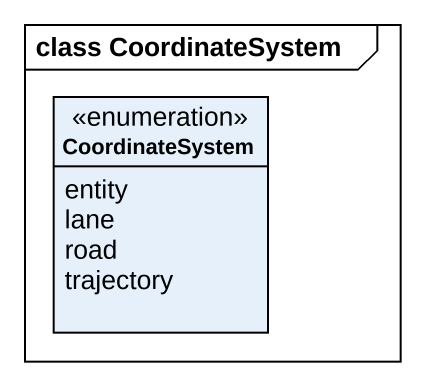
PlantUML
@startuml
mainframe class CoordinateSystem
hide circle
hide empty members
enum CoordinateSystem {
  entity
  lane
  road
  trajectory
}
@enduml
